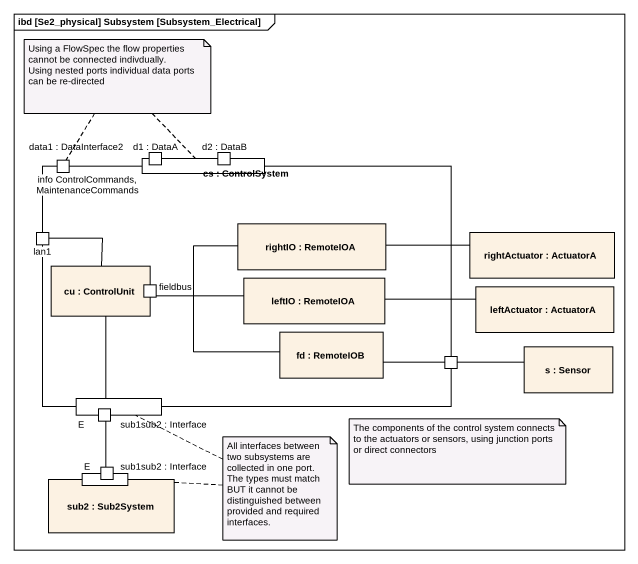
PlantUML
@startuml
mainframe ibd [Se2_physical] Subsystem [Subsystem_Electrical]
rectangle "cs : ControlSystem" as cs {
  port "data1 : DataInterface2" as data1_DataInterface2
  port "info ControlCommands, MaintenanceCommands" as info_ControlCommands
  rectangle "rightIO : RemoteIOA" as rightIO
  port lan1
  rectangle "cu : ControlUnit" as cu {
    port fieldbus
  }
  rectangle "leftIO : RemoteIOA" as leftIO
  rectangle "fd : RemoteIOB" as fd
  port " " as port1
  port "sub1sub2 : Interface" as sub1sub2_Interface
}
rectangle "d1 : DataA" as d1_DataA
rectangle "d2 : DataB" as d2_DataB
rectangle "rightActuator : ActuatorA" as rightActuator
rectangle "leftActuator : ActuatorA" as leftActuator
rectangle "s : Sensor" as s
rectangle E
rectangle "sub2 : Sub2System" as sub2 {
  port "sub1sub2 : Interface" as sub1sub2_Interface_2
}
rectangle "E" as E_2
rightIO -right- rightActuator
lan1 -- cu
fieldbus -right- rightIO
fieldbus -right- leftIO
leftIO -right- leftActuator
fd -left- fieldbus
port1 -left- fd
port1 -right- s
E -up- cu
E -- E_2
note as N1
  Using a FlowSpec the flow properties cannot be connected indivdually.
  Using nested ports individual data ports can be re-directed
end note
N1 .. data1_DataInterface2
N1 .. info_ControlCommands
note as N2
  The components of the control system connects to the actuators or sensors, using junction ports or direct connectors
end note
note as N3
  All interfaces between two subsystems are collected in one port. The types must match BUT it cannot be distinguished between provided and required interfaces.
end note
N3 .. sub1sub2_Interface
N3 .. sub1sub2_Interface_2
@enduml
